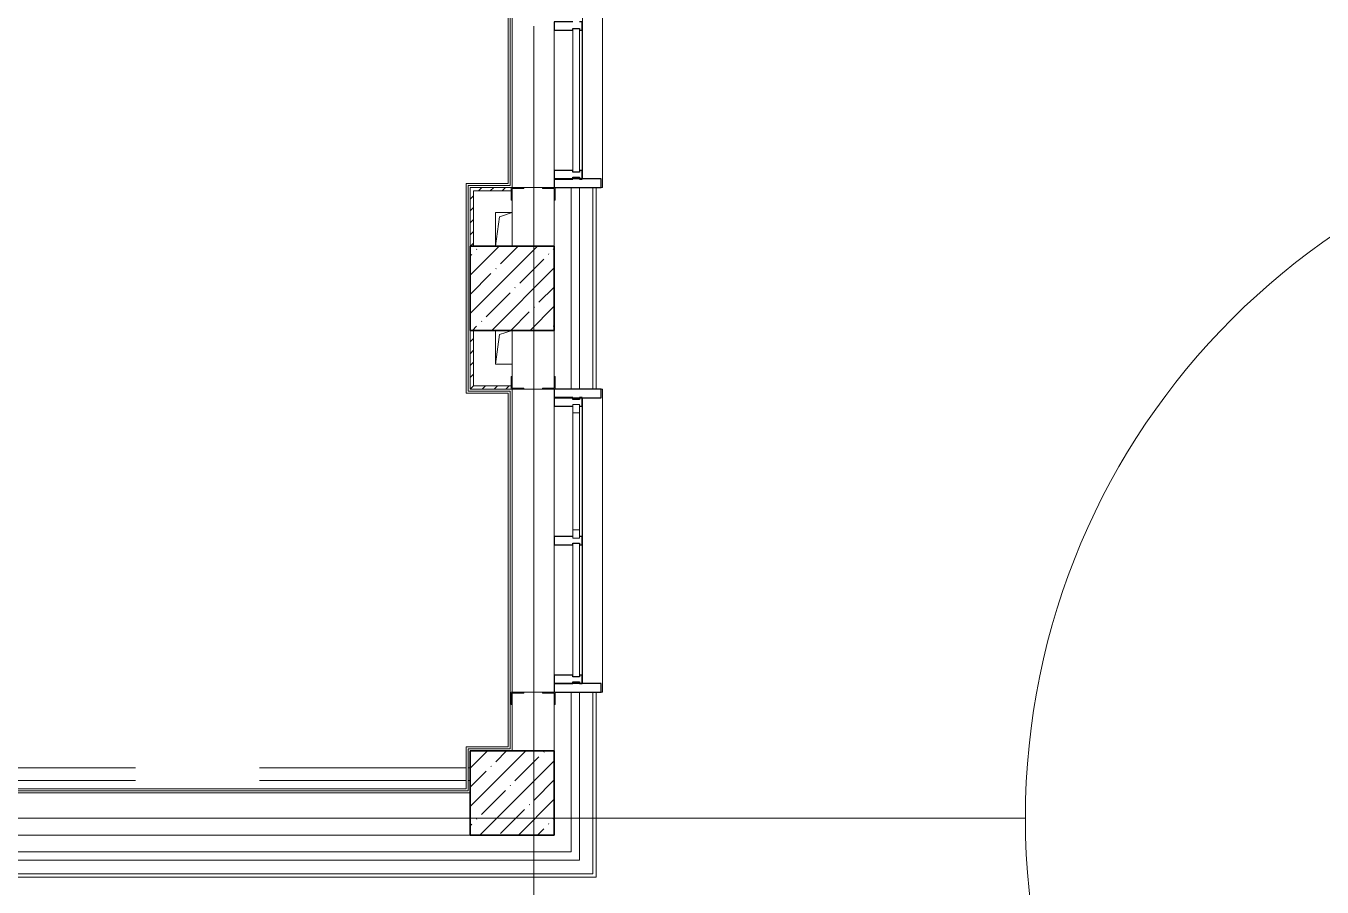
# Model space of a CAD drawing. Header units: millimetres. Extents: x 5993 to 95364, y 94667 to 143522.
# Drawn here: x 49810 to 50437, y 113917 to 114334 of the extents above; entities that cross this region are included whole.
import ezdxf

# ---------------------------------------------------------------- set-up
doc = ezdxf.new("R2010")
doc.units = ezdxf.units.MM
for name, pattern in [('200_ШТРИХ_ш1п0_6_', [160, 100, -60]), ('50_200_ШТРИХ_1Т_ш5_п1_п1_', [1400, 1000, -200, 0, -200]), ('Штрих короткий', [300, 150, -150])]:
    doc.linetypes.add(name, pattern=pattern)
for name, color, linetype, lineweight in [('0-2', 7, 'Continuous', 9), ('S-GRID-____-IDEN', 7, 'Continuous', 9), ('S-GRID-____-OTLN-1', 7, '50_200_ШТРИХ_1Т_ш5_п1_п1_', 9), ('Импосты витража', 7, 'Continuous', 9), ('Импосты витража-1', 7, 'Continuous', 25), ('Каркас_Импост', 7, 'Continuous', 13), ('Каркас_Импост-1', 7, 'Continuous', 9), ('Линии-1', 7, '200_ШТРИХ_ш1п0_6_', 9), ('Несущие колонны', 7, 'Continuous', 9), ('Несущие колонны-1', 7, 'Continuous', 35), ('Обобщенные модели', 7, 'Continuous', 9), ('Общие ребра', 7, 'Continuous', 9), ('Окна', 7, 'Continuous', 9), ('Остекление-1', 7, 'Continuous', 9), ('Перемычка-1', 7, 'Штрих короткий', 9), ('Стены', 7, 'Continuous', 9), ('Стены-1', 7, 'Continuous', 13)]:
    doc.layers.add(name, color=color, linetype=linetype, lineweight=lineweight)
doc.layers.add('Штриховка разреза-4', color=7, linetype='Continuous', lineweight=5, true_color=0x0080ff)

# ---------------------------------------------------------------- blocks, each defined once
blk = doc.blocks.new('BSC_Колонна _Прямоугольная - 500х500-V26-АИ2_01_План напольных покрытий и плинтусов 1го этажа _Часть 2_')
at = {"layer": 'Несущие колонны'}
h = blk.add_hatch(dxfattribs=at)
h.set_pattern_fill('FP_36', color=256, style=0, pattern_type=2)
h.set_pattern_definition([(45, (-103350, -150), (-114.04925, 114.04925), []), (45, (-103235.95, -150), (-114.04925, 114.04925), [201.613, -40.323, 3.353, -36.97])])
h.paths.add_polyline_path([(-250, -250), (250, -250), (250, 250), (-250, 250), (-250, 200.1)], flags=0)
at = {"layer": 'Несущие колонны-1'}
for p, q in [((250, 250), (-250, 250)), ((-250, 250), (-250, -250)), ((250, -250), (250, 250)), ((-250, -250), (250, -250))]:
    blk.add_line(p, q, dxfattribs=at)
blk = doc.blocks.new('BSC_Колонна _Прямоугольная - 500х500-V83-АИ2_01_План напольных покрытий и плинтусов 1го этажа _Часть 2_')
at = {"layer": 'Несущие колонны'}
h = blk.add_hatch(dxfattribs=at)
h.set_pattern_fill('FP_101', color=256, style=0, pattern_type=2)
h.set_pattern_definition([(45, (-103350, -3150), (-114.04925, 114.04925), []), (45, (-103235.95, -3150), (-114.04925, 114.04925), [201.613, -40.323, 3.353, -36.97])])
h.paths.add_polyline_path([(-250, -250), (250, -250), (250, 250), (-250, 250), (-250, 60.9)], flags=0)
at = {"layer": 'Несущие колонны-1'}
for p, q in [((250, 250), (-250, 250)), ((-250, 250), (-250, -250)), ((250, -250), (250, 250)), ((-250, -250), (250, -250))]:
    blk.add_line(p, q, dxfattribs=at)
blk = doc.blocks.new('Проем_Дверь_Прямоугольный - 1800х2700h_оконные проемы-25805030-АИ2_01_План напольных покрытий и плинтусов 1го этажа _Часть 2_')
at = {"layer": 'Перемычка-1'}
for p, q in [((900, 125), (-900, 125)), ((900, -125), (-900, -125))]:
    blk.add_line(p, q, dxfattribs=at)
blk = doc.blocks.new('PNS_Панель прямоугольная2 - Нр_Стекло - 40мм-26243474-АИ2_01_План напольных покрытий и плинтусов 1го этажа _Часть 2_')
at = {"layer": 'Каркас_Импост'}
for p, q in [((-397.5, 0), (-397.5, 40)), ((-397.5, 40), (-347.5, 40)), ((-347.5, 40), (-347.5, 0)), ((397.5, 40), (347.5, 40)), ((347.5, 40), (347.5, 0)), ((397.5, 0), (397.5, 40)), ((-347.5, 0), (-397.5, 0)), ((347.5, 0), (397.5, 0))]:
    blk.add_line(p, q, dxfattribs=at)
at = {"layer": 'Каркас_Импост-1'}
for p, q in [((-347.5, 40), (347.5, 40)), ((-347.5, 0), (347.5, 0))]:
    blk.add_line(p, q, dxfattribs=at)
blk = doc.blocks.new('Прямоугольный импост - Импост структурный с накладкой - 150мм-25647633-АИ2_01_План напольных покрытий и плинтусов 1го этажа _Часть 2_')
at = {"layer": 'Импосты витража-1'}
for p, q in [((-25, 0), (-25, 17)), ((-25, 17), (25, 17)), ((-15, 0), (-25, 0)), ((-15, -40), (-15, 0)), ((25, 17), (25, 0)), ((-25, -150), (-25, -40)), ((-25, -40), (-15, -40)), ((25, -40), (25, -150)), ((25, -150), (-25, -150))]:
    blk.add_line(p, q, dxfattribs=at)
blk = doc.blocks.new('Прямоугольный импост - Импост структурный с накладкой - 150мм-25647642-АИ2_01_План напольных покрытий и плинтусов 1го этажа _Часть 2_')
at = {"layer": 'Импосты витража'}
for p, q in [((93625, -100), (94400, -100)), ((93625, -267), (94400, -267))]:
    blk.add_line(p, q, dxfattribs=at)
blk = doc.blocks.new('Прямоугольный импост - Импост структурный с накладкой - 150мм-V143-АИ2_01_План напольных покрытий и плинтусов 1го этажа _Часть 2_')
at = {"layer": 'Импосты витража-1'}
for p, q in [((-25, 0), (-25, 17)), ((-25, 17), (25, 17)), ((25, 0), (15, 0)), ((15, 0), (15, -40)), ((25, 17), (25, 0)), ((-25, -150), (-25, -40)), ((15, -40), (25, -40)), ((25, -40), (25, -150)), ((25, -150), (-25, -150))]:
    blk.add_line(p, q, dxfattribs=at)
blk = doc.blocks.new('PNS_Панель прямоугольная1 - Нр_Стекло - 40мм-25259299-АИ2_01_План напольных покрытий и плинтусов 1го этажа _Часть 2_')
at = {"layer": 'Остекление-1'}
for p, q in [((-387.5, 40), (387.5, 40)), ((-397.5, 0), (397.5, 0)), ((387.5, 0), (-387.5, 0))]:
    blk.add_line(p, q, dxfattribs=at)
blk = doc.blocks.new('Прямоугольный импост - Импост структурный с накладкой - 150мм-25647644-АИ2_01_План напольных покрытий и плинтусов 1го этажа _Часть 2_')
at = {"layer": 'Импосты витража-1'}
for p, q in [((-25, 0), (-25, 17)), ((-25, 17), (25, 17)), ((-15, 0), (-25, 0)), ((-15, -40), (-15, 0)), ((25, 0), (15, 0)), ((15, 0), (15, -40)), ((25, 17), (25, 0)), ((-25, -150), (-25, -40)), ((-25, -40), (-15, -40)), ((15, -40), (25, -40)), ((25, -40), (25, -150)), ((25, -150), (-25, -150))]:
    blk.add_line(p, q, dxfattribs=at)
blk = doc.blocks.new('Прямоугольный импост - Откос НВФ_50х280 мм-25993834-АИ2_01_План напольных покрытий и плинтусов 1го этажа _Часть 2_')
at = {"layer": 'Импосты витража-1'}
for p, q in [((-50, 130), (0, 130)), ((-50, -150), (-50, 130)), ((0, 130), (0, -144)), ((0, -150), (-50, -150))]:
    blk.add_line(p, q, dxfattribs=at)
blk = doc.blocks.new('Прямоугольный импост - Откос НВФ_50х280 мм-25993838-АИ2_01_План напольных покрытий и плинтусов 1го этажа _Часть 2_')
at = {"layer": 'Импосты витража-1'}
for p, q in [((0, 130), (-50, 130)), ((-50, 130), (-50, -150)), ((0, -144), (0, 130)), ((-50, -150), (0, -150))]:
    blk.add_line(p, q, dxfattribs=at)
blk = doc.blocks.new('Проем_Дверь_Прямоугольный - 4800х2700h_оконные проемы-26053820-АИ2_01_План напольных покрытий и плинтусов 1го этажа _Часть 2_')
at = {"layer": 'Перемычка-1'}
for p, q in [((2400, 125), (-2400, 125)), ((2400, -125), (-2400, -125))]:
    blk.add_line(p, q, dxfattribs=at)
blk = doc.blocks.new('Фахверк_СКБ_Уголок - 250_2700-27497298-АИ2_01_План напольных покрытий и плинтусов 1го этажа _Часть 2_')
at = {"layer": 'Обобщенные модели'}
for p, q in [((200, 181), (125, 181)), ((125, 181), (125, 106)), ((131, 106), (131, 175)), ((131, 175), (200, 175)), ((200, 175), (200, 181)), ((125, 106), (131, 106)), ((131, -6), (125, -6)), ((125, -6), (125, -81)), ((131, -75), (131, -6)), ((200, -75), (131, -75)), ((200, -81), (200, -75)), ((125, -81), (200, -81))]:
    blk.add_line(p, q, dxfattribs=at)
blk = doc.blocks.new('PNS_Панель прямоугольная1 - Нр_Стекло - 40мм-28068333-АИ2_01_План напольных покрытий и плинтусов 1го этажа _Часть 2_')
at = {"layer": 'Остекление-1'}
for p, q in [((-417.5, 40), (417.5, 40)), ((-427.5, 0), (427.5, 0)), ((417.5, 0), (-417.5, 0))]:
    blk.add_line(p, q, dxfattribs=at)
blk = doc.blocks.new('Прямоугольный импост - Импост структурный с накладкой - 150мм-28072255-АИ2_01_План напольных покрытий и плинтусов 1го этажа _Часть 2_')
at = {"layer": 'Импосты витража'}
for p, q in [((65650, -100), (66485, -100)), ((65650, -267), (66485, -267))]:
    blk.add_line(p, q, dxfattribs=at)
blk = doc.blocks.new('Прямоугольный импост - Импост структурный с накладкой - 150мм-28072247-АИ2_01_План напольных покрытий и плинтусов 1го этажа _Часть 2_')
at = {"layer": 'Импосты витража-1'}
for p, q in [((-25, 0), (-25, 17)), ((-25, 17), (25, 17)), ((-15, 0), (-25, 0)), ((-15, -40), (-15, 0)), ((25, 0), (15, 0)), ((15, 0), (15, -40)), ((25, 17), (25, 0)), ((-25, -150), (-25, -40)), ((-25, -40), (-15, -40)), ((15, -40), (25, -40)), ((25, -40), (25, -150)), ((25, -150), (-25, -150))]:
    blk.add_line(p, q, dxfattribs=at)
blk = doc.blocks.new('Прямоугольный импост - Импост структурный с накладкой - 150мм-V177-АИ2_01_План напольных покрытий и плинтусов 1го этажа _Часть 2_')
at = {"layer": 'Импосты витража-1'}
for p, q in [((-25, 0), (-25, 17)), ((-25, 17), (25, 17)), ((-15, 0), (-25, 0)), ((-15, -40), (-15, 0)), ((25, 17), (25, 0)), ((-25, -150), (-25, -40)), ((-25, -40), (-15, -40)), ((25, -40), (25, -150)), ((25, -150), (-25, -150))]:
    blk.add_line(p, q, dxfattribs=at)
blk = doc.blocks.new('Прямоугольный импост - Откос НВФ_50х280 мм-V179-АИ2_01_План напольных покрытий и плинтусов 1го этажа _Часть 2_')
at = {"layer": 'Импосты витража-1'}
for p, q in [((0, 130), (-50, 130)), ((-50, 130), (-50, -150)), ((0, -144), (0, 130)), ((-50, -150), (0, -150))]:
    blk.add_line(p, q, dxfattribs=at)
blk = doc.blocks.new('AR_Отверстие прямоугольное _в плите_ - AR_Отверстие прямоугольное _в плите_-30511735-АИ2_01_План напольных покрытий и плинтусов 1го этажа _Часть 2_')
at = {"layer": 'Обобщенные модели'}
for p, q in [((-50, 100), (-50, -100)), ((-25, 75), (50, 100)), ((-50, -100), (-25, 75)), ((-50, -100), (50, -100))]:
    blk.add_line(p, q, dxfattribs=at)
blk = doc.blocks.new('AR_Отверстие прямоугольное _в плите_ - AR_Отверстие прямоугольное _в плите_-V224-АИ2_01_План напольных покрытий и плинтусов 1го этажа _Часть 2_')
at = {"layer": 'Обобщенные модели'}
for p, q in [((50, 100), (-50, 100)), ((-50, 100), (-50, -100)), ((-25, 75), (50, 100)), ((-50, -100), (-25, 75))]:
    blk.add_line(p, q, dxfattribs=at)
blk = doc.blocks.new('Отлив_СКБ - Отлив витража_120_НВФ-31885687-АИ2_01_План напольных покрытий и плинтусов 1го этажа _Часть 2_')
at = {"layer": 'Окна'}
for p, q in [((1750, -2), (50, -2)), ((0, -120), (0, -113)), ((0, -120), (1800, -120)), ((1800, -113), (1800, -120))]:
    blk.add_line(p, q, dxfattribs=at)
blk = doc.blocks.new('Отлив_СКБ - Отлив витража_120_НВФ-V257-АИ2_01_План напольных покрытий и плинтусов 1го этажа _Часть 2_')
at = {"layer": 'Окна'}
for p, q in [((4750, -2), (50, -2)), ((0, -120), (0, -113)), ((0, -120), (4800, -120)), ((4800, -113), (4800, -120))]:
    blk.add_line(p, q, dxfattribs=at)
blk = doc.blocks.new('Ось сетки - Круг_Ø6_00__ISO-2_5_0_9K_-25732049-АР1_План отверстий 2 этажа в осях 1-64_А-ГГ')
at = {"layer": 'S-GRID-____-IDEN'}
blk.add_circle((0, 0), 3, dxfattribs=at)

msp = doc.modelspace()

# ---------------------------------------------------------------- linework, layer by layer
at = {"layer": 'S-GRID-____-OTLN-1', "color": 251, "ltscale": 0.6, "true_color": 0x636466}
for p, q in [((50055.33, 113733.6), (50055.33, 118157.62)), ((50293.31, 113950.37), (41443.97, 113950.37))]:
    msp.add_line(p, q, dxfattribs=at)
at = {"layer": 'Линии-1'}
for p, q in [((50022.59, 113974.79), (49513.71, 113974.79)), ((50024.55, 113974.79), (50023.57, 113974.79)), ((50022.59, 113968.69), (49513.71, 113968.69)), ((50024.55, 113968.69), (50023.57, 113968.69))]:
    msp.add_line(p, q, dxfattribs=at)
at = {"layer": 'Общие ребра'}
for p, q in [((50073.38, 114255.61), (50073.38, 114157.93)), ((50077.45, 114255.61), (50077.45, 114157.93)), ((50065.24, 114249.5), (50065.24, 114227.12)), ((50065.24, 114227.12), (50065.24, 114249.5)), ((50073.38, 114011.42), (50073.38, 113934.09)), ((50077.45, 114011.42), (50077.45, 113930.02)), ((49503.61, 113942.23), (50024.55, 113942.23)), ((50024.55, 113942.23), (49503.61, 113942.23)), ((50065.24, 113934.09), (49503.61, 113934.09)), ((50073.38, 113934.09), (50065.24, 113934.09)), ((50065.24, 113930.02), (49503.61, 113930.02)), ((50073.38, 113930.02), (50065.24, 113930.02)), ((50077.45, 113930.02), (50073.38, 113930.02))]:
    msp.add_line(p, q, dxfattribs=at)
at = {"layer": 'Стены'}
for p, q in [((50042.94, 114257.56), (50042.94, 114644.35)), ((50043.92, 114645.33), (50043.92, 114256.58)), ((50044.89, 114255.61), (50044.89, 114646.3)), ((50022.59, 114257.56), (50042.94, 114257.56)), ((50022.59, 114155.98), (50022.59, 114257.56)), ((50043.92, 114256.58), (50023.57, 114256.58)), ((50023.57, 114256.58), (50023.57, 114156.95)), ((50044.89, 114011.42), (50044.89, 114157.93)), ((50042.94, 114155.98), (50022.59, 114155.98)), ((50023.57, 114156.95), (50043.92, 114156.95)), ((50042.94, 113984.88), (50042.94, 114155.98)), ((50043.92, 114156.95), (50043.92, 113983.91)), ((50022.59, 113984.88), (50042.94, 113984.88)), ((50022.59, 113964.54), (50022.59, 113984.88)), ((50043.92, 113983.91), (50023.57, 113983.91)), ((50023.57, 113983.91), (50023.57, 113963.56)), ((50023.57, 113963.56), (49512.73, 113963.56)), ((49513.71, 113964.54), (50022.59, 113964.54))]:
    msp.add_line(p, q, dxfattribs=at)
at = {"layer": 'Стены-1'}
for p, q in [((50024.55, 114255.61), (50024.55, 114227.12)), ((50044.41, 114255.61), (50024.55, 114255.61)), ((50026.17, 114227.12), (50026.17, 114253.98)), ((50026.17, 114253.98), (50044.41, 114253.98)), ((50059.63, 114255.61), (50050.51, 114255.61)), ((50083.96, 114255.61), (50065.73, 114255.61)), ((50083.96, 114157.93), (50083.96, 114255.61)), ((50085.59, 114255.61), (50083.96, 114255.61)), ((50083.96, 114255.61), (50083.96, 114157.93)), ((50085.59, 114157.93), (50085.59, 114255.61)), ((50044.89, 114249.5), (50044.89, 114227.12)), ((50024.55, 114186.42), (50024.55, 114157.93)), ((50026.17, 114159.56), (50026.17, 114186.42)), ((50044.89, 114186.42), (50044.89, 114164.04)), ((50065.24, 114186.42), (50065.24, 114164.04)), ((50065.24, 114164.04), (50065.24, 114186.42)), ((50024.55, 114157.93), (50044.41, 114157.93)), ((50044.41, 114159.56), (50026.17, 114159.56)), ((50050.51, 114157.93), (50059.63, 114157.93)), ((50065.73, 114157.93), (50083.96, 114157.93)), ((50083.96, 114157.93), (50085.59, 114157.93)), ((50059.63, 114011.42), (50050.51, 114011.42)), ((50083.96, 114011.42), (50065.73, 114011.42)), ((50083.96, 113923.51), (50083.96, 114011.42)), ((50085.59, 114011.42), (50083.96, 114011.42)), ((50083.96, 114011.42), (50083.96, 113923.51)), ((50085.59, 113921.88), (50085.59, 114011.42)), ((50044.89, 114005.32), (50044.89, 113982.93)), ((50065.24, 114005.32), (50065.24, 113982.93)), ((50065.24, 113982.93), (50065.24, 114005.32)), ((50024.55, 113962.58), (49511.75, 113962.58)), ((50083.96, 113923.51), (49324.54, 113923.51)), ((49324.54, 113921.88), (50083.96, 113921.88)), ((49503.61, 113923.51), (50065.24, 113923.51)), ((50065.24, 113923.51), (50077.45, 113923.51)), ((50077.45, 113923.51), (50083.96, 113923.51)), ((50083.96, 113921.88), (50085.59, 113921.88))]:
    msp.add_line(p, q, dxfattribs=at)
at = {"layer": 'Штриховка разреза-4'}
for p, q in [((50024.55, 114249.97), (50026.17, 114251.6)), ((50028.55, 114253.98), (50030.18, 114255.61)), ((50034.31, 114253.98), (50035.94, 114255.61)), ((50040.06, 114253.98), (50041.69, 114255.61)), ((50024.55, 114244.22), (50026.17, 114245.85)), ((50024.55, 114238.46), (50026.17, 114240.09)), ((50024.55, 114232.71), (50026.17, 114234.33)), ((50024.71, 114227.12), (50026.17, 114228.58)), ((50024.55, 114180.91), (50026.17, 114182.53)), ((50024.55, 114175.15), (50026.17, 114176.78)), ((50024.55, 114169.4), (50026.17, 114171.02)), ((50024.55, 114163.64), (50026.17, 114165.27)), ((50024.59, 114157.93), (50026.17, 114159.51)), ((50026.17, 114159.51), (50026.22, 114159.56)), ((50030.35, 114157.93), (50031.98, 114159.56)), ((50036.1, 114157.93), (50037.73, 114159.56)), ((50041.86, 114157.93), (50043.49, 114159.56))]:
    msp.add_line(p, q, dxfattribs=at)

# ---------------------------------------------------------------- block references
at = {"layer": '0-2', "xscale": 0.08139549610658335, "yscale": 0.08139549610658335, "zscale": 0.08139549610658335}
for name, p, rotation in [('Проем_Дверь_Прямоугольный - 4800х2700h_оконные проемы-26053820-АИ2_01_План напольных покрытий и плинтусов 1го этажа _Часть 2_', (50055.07, 114450.96), 89.9999999999999), ('Отлив_СКБ - Отлив витража_120_НВФ-V257-АИ2_01_План напольных покрытий и плинтусов 1го этажа _Часть 2_', (50078.84, 114255.61), 90), ('Прямоугольный импост - Импост структурный с накладкой - 150мм-28072255-АИ2_01_План напольных покрытий и плинтусов 1го этажа _Часть 2_', (50057.1, 108920.13), 90.00000000000026), ('PNS_Панель прямоугольная1 - Нр_Стекло - 40мм-28068333-АИ2_01_План напольных покрытий и плинтусов 1го этажа _Часть 2_', (50077.45, 114297.73), 89.99999999999852), ('Прямоугольный импост - Откос НВФ_50х280 мм-V179-АИ2_01_План напольных покрытий и плинтусов 1го этажа _Часть 2_', (50077.45, 114255.61), 269.9999999999985), ('Фахверк_СКБ_Уголок - 250_2700-27497298-АИ2_01_План напольных покрытий и плинтусов 1го этажа _Часть 2_', (50051, 114265.78), 269.9999999999999), ('Фахверк_СКБ_Уголок - 250_2700-27497298-АИ2_01_План напольных покрытий и плинтусов 1го этажа _Часть 2_', (50059.14, 114147.76), 89.9999999999999), ('Проем_Дверь_Прямоугольный - 1800х2700h_оконные проемы-25805030-АИ2_01_План напольных покрытий и плинтусов 1го этажа _Часть 2_', (50055.07, 114084.68), 269.9999999999999), ('Отлив_СКБ - Отлив витража_120_НВФ-31885687-АИ2_01_План напольных покрытий и плинтусов 1го этажа _Часть 2_', (50078.84, 114011.42), 90), ('Прямоугольный импост - Импост структурный с накладкой - 150мм-25647642-АИ2_01_План напольных покрытий и плинтусов 1го этажа _Часть 2_', (50057.1, 106466.06), 89.99999999999999), ('PNS_Панель прямоугольная2 - Нр_Стекло - 40мм-26243474-АИ2_01_План напольных покрытий и плинтусов 1го этажа _Часть 2_', (50077.45, 114118.25), 89.9999999999975), ('Прямоугольный импост - Импост структурный с накладкой - 150мм-25647642-АИ2_01_План напольных покрытий и плинтусов 1го этажа _Часть 2_', (50057.1, 106398.91), 89.99999999999878), ('PNS_Панель прямоугольная1 - Нр_Стекло - 40мм-25259299-АИ2_01_План напольных покрытий и плинтусов 1го этажа _Часть 2_', (50077.45, 114051.1), 89.9999999999975), ('Прямоугольный импост - Откос НВФ_50х280 мм-25993838-АИ2_01_План напольных покрытий и плинтусов 1го этажа _Часть 2_', (50077.45, 114011.42), 269.9999999999975), ('Фахверк_СКБ_Уголок - 250_2700-27497298-АИ2_01_План напольных покрытий и плинтусов 1го этажа _Часть 2_', (50051, 114021.59), 269.9999999999999)]:
    msp.add_blockref(name, p, dxfattribs=dict(at, rotation=rotation))
at = {"layer": '0-2', "extrusion": (0, 0, -1), "xscale": 0.08139549610658335, "yscale": 0.08139549610658335, "zscale": 0.08139549610658335}
for name, p, rotation in [('Прямоугольный импост - Импост структурный с накладкой - 150мм-V177-АИ2_01_План напольных покрытий и плинтусов 1го этажа _Часть 2_', (-50077.45, 114333.75), 90.00000000000146), ('Прямоугольный импост - Импост структурный с накладкой - 150мм-28072247-АИ2_01_План напольных покрытий и плинтусов 1го этажа _Часть 2_', (-50077.45, 114261.71), 90.00000000000146), ('Прямоугольный импост - Откос НВФ_50х280 мм-25993834-АИ2_01_План напольных покрытий и плинтусов 1го этажа _Часть 2_', (-50077.45, 114157.93), 90.0000000000025), ('Прямоугольный импост - Импост структурный с накладкой - 150мм-V143-АИ2_01_План напольных покрытий и плинтусов 1го этажа _Часть 2_', (-50077.45, 114151.83), 90.0000000000025), ('Прямоугольный импост - Импост структурный с накладкой - 150мм-25647633-АИ2_01_План напольных покрытий и плинтусов 1го этажа _Часть 2_', (-50077.45, 114084.68), 90.0000000000025), ('Прямоугольный импост - Импост структурный с накладкой - 150мм-25647644-АИ2_01_План напольных покрытий и плинтусов 1го этажа _Часть 2_', (-50077.45, 114017.52), 90.0000000000025)]:
    msp.add_blockref(name, p, dxfattribs=dict(at, rotation=rotation))
at = {"layer": '0-2', "xscale": 0.08139549610658335, "yscale": 0.08139549610658335, "zscale": 0.08139549610658335}
for name, p in [('AR_Отверстие прямоугольное _в плите_ - AR_Отверстие прямоугольное _в плите_-V224-АИ2_01_План напольных покрытий и плинтусов 1го этажа _Часть 2_', (50040.83, 114235.26)), ('BSC_Колонна _Прямоугольная - 500х500-V83-АИ2_01_План напольных покрытий и плинтусов 1го этажа _Часть 2_', (50044.89, 114206.77)), ('AR_Отверстие прямоугольное _в плите_ - AR_Отверстие прямоугольное _в плите_-30511735-АИ2_01_План напольных покрытий и плинтусов 1го этажа _Часть 2_', (50040.83, 114178.28)), ('BSC_Колонна _Прямоугольная - 500х500-V26-АИ2_01_План напольных покрытий и плинтусов 1го этажа _Часть 2_', (50044.89, 113962.58))]:
    msp.add_blockref(name, p, dxfattribs=at)
at = {"layer": 'S-GRID-____-IDEN', "xscale": 113.929722309601, "yscale": 113.929722309601, "zscale": 113.929722309601, "rotation": 89.99999999999982}
msp.add_blockref('Ось сетки - Круг_Ø6_00__ISO-2_5_0_9K_-25732049-АР1_План отверстий 2 этажа в осях 1-64_А-ГГ', (50635.1, 113950.37), dxfattribs=at)

doc.saveas('drawing.dxf')
